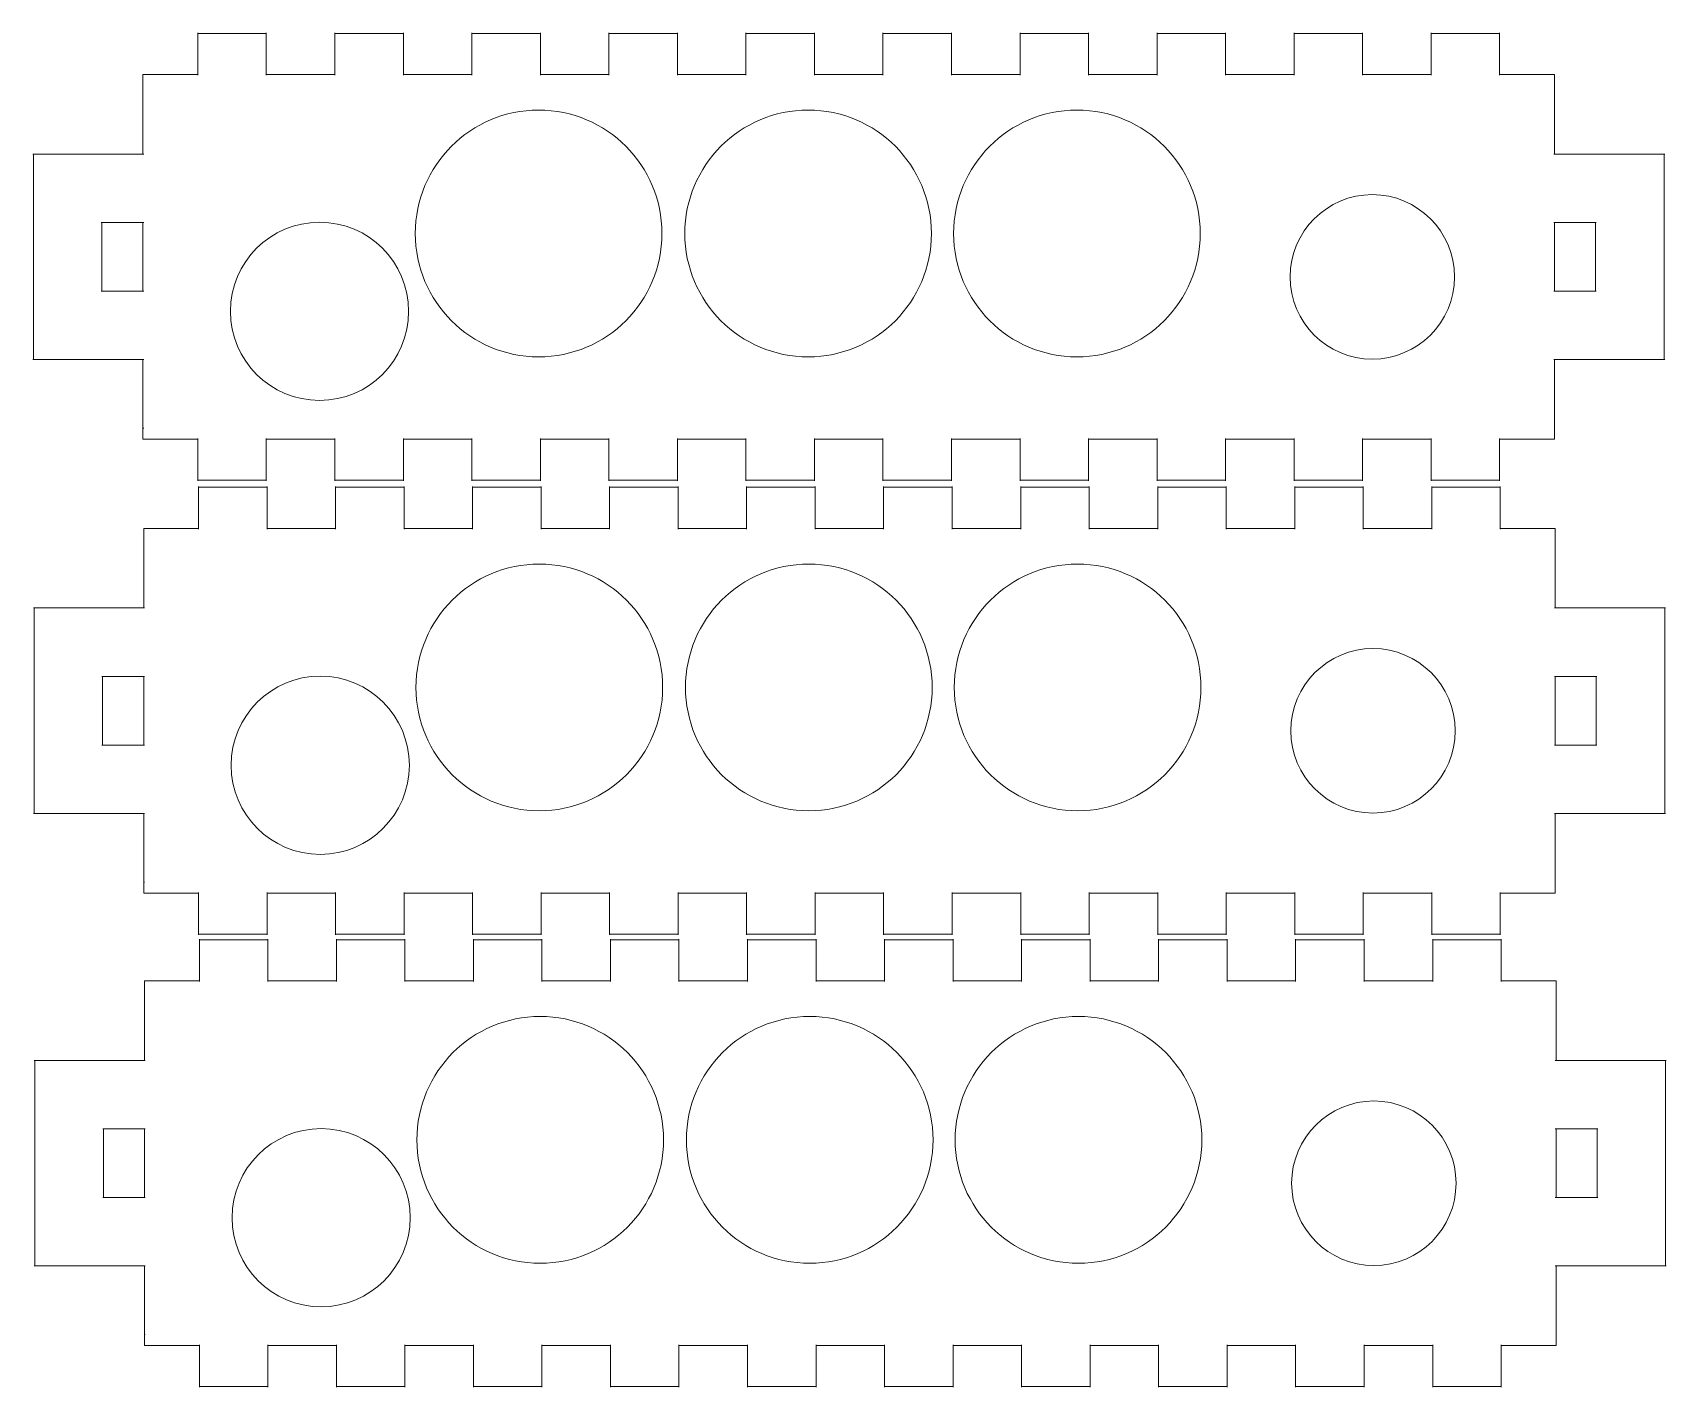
# Model space of a CAD drawing. Header units: centimetres. Extents: x -17.7 to 16.6, y -13.2 to 13.3.
# Drawn here: x -5.64 to 6.28, y 3.4 to 13.28 of the extents above; entities that cross this region are included whole.
import ezdxf

# ---------------------------------------------------------------- set-up
doc = ezdxf.new("R2010")
doc.units = ezdxf.units.CM
doc.header["$MEASUREMENT"] = 0
doc.layers.add('Layer 1', color=7, linetype='Continuous')

msp = doc.modelspace()

# ---------------------------------------------------------------- linework, layer by layer
at = {"layer": 'Layer 1', "lineweight": 9}
for centre in [(-1.94589, 11.81827), (0.02085, 11.81827), (1.98231, 11.81827), (-1.94089, 8.50694), (0.02585, 8.50694), (1.98731, 8.50694), (-1.93454, 5.20666), (0.0322, 5.20666), (1.99366, 5.20666)]:
    msp.add_ellipse(centre, major_axis=(0, 0.9), ratio=1, dxfattribs=at)
for points in [[(-4.43308, 13.28308), (-4.43308, 13.28308), (-4.43308, 12.97308), (-4.43308, 12.97308)], [(-4.43308, 13.27808), (-4.43308, 13.27808), (-3.93308, 13.27808), (-3.93308, 13.27808)], [(-3.93308, 13.28308), (-3.93308, 13.28308), (-3.93308, 12.97308), (-3.93308, 12.97308)], [(-3.43308, 13.28308), (-3.43308, 13.28308), (-3.43308, 12.97308), (-3.43308, 12.97308)], [(-3.43308, 13.27808), (-3.43308, 13.27808), (-2.93308, 13.27808), (-2.93308, 13.27808)], [(-2.93308, 13.28308), (-2.93308, 13.28308), (-2.93308, 12.97308), (-2.93308, 12.97308)], [(-2.43308, 13.28308), (-2.43308, 13.28308), (-2.43308, 12.97308), (-2.43308, 12.97308)], [(-2.43308, 13.27808), (-2.43308, 13.27808), (-1.93308, 13.27808), (-1.93308, 13.27808)], [(-1.93308, 13.28308), (-1.93308, 13.28308), (-1.93308, 12.97308), (-1.93308, 12.97308)], [(-1.43308, 13.28308), (-1.43308, 13.28308), (-1.43308, 12.97308), (-1.43308, 12.97308)], [(-1.43308, 13.27808), (-1.43308, 13.27808), (-0.93308, 13.27808), (-0.93308, 13.27808)], [(-0.93308, 13.28308), (-0.93308, 13.28308), (-0.93308, 12.97308), (-0.93308, 12.97308)], [(-0.43308, 13.28308), (-0.43308, 13.28308), (-0.43308, 12.97308), (-0.43308, 12.97308)], [(-0.43308, 13.27808), (-0.43308, 13.27808), (0.06692, 13.27808), (0.06692, 13.27808)], [(0.06692, 13.28308), (0.06692, 13.28308), (0.06692, 12.97308), (0.06692, 12.97308)], [(0.56692, 13.28308), (0.56692, 13.28308), (0.56692, 12.97308), (0.56692, 12.97308)], [(0.56692, 13.27808), (0.56692, 13.27808), (1.06692, 13.27808), (1.06692, 13.27808)], [(1.06692, 13.28308), (1.06692, 13.28308), (1.06692, 12.97308), (1.06692, 12.97308)], [(1.56692, 13.28308), (1.56692, 13.28308), (1.56692, 12.97308), (1.56692, 12.97308)], [(1.56692, 13.27808), (1.56692, 13.27808), (2.06692, 13.27808), (2.06692, 13.27808)], [(2.06692, 13.28308), (2.06692, 13.28308), (2.06692, 12.97308), (2.06692, 12.97308)], [(2.56692, 13.28308), (2.56692, 13.28308), (2.56692, 12.97308), (2.56692, 12.97308)], [(2.56692, 13.27808), (2.56692, 13.27808), (3.06692, 13.27808), (3.06692, 13.27808)], [(3.06692, 13.28308), (3.06692, 13.28308), (3.06692, 12.97308), (3.06692, 12.97308)], [(3.56692, 13.28308), (3.56692, 13.28308), (3.56692, 12.97308), (3.56692, 12.97308)], [(3.56692, 13.27808), (3.56692, 13.27808), (4.06692, 13.27808), (4.06692, 13.27808)], [(4.06692, 13.28308), (4.06692, 13.28308), (4.06692, 12.97308), (4.06692, 12.97308)], [(4.56692, 13.28308), (4.56692, 13.28308), (4.56692, 12.97308), (4.56692, 12.97308)], [(4.56692, 13.27808), (4.56692, 13.27808), (5.06692, 13.27808), (5.06692, 13.27808)], [(5.06692, 13.28308), (5.06692, 13.28308), (5.06692, 12.97308), (5.06692, 12.97308)], [(-3.93308, 12.97808), (-3.93308, 12.97808), (-3.43308, 12.97808), (-3.43308, 12.97808)], [(-2.93308, 12.97808), (-2.93308, 12.97808), (-2.43308, 12.97808), (-2.43308, 12.97808)], [(-1.93308, 12.97808), (-1.93308, 12.97808), (-1.43308, 12.97808), (-1.43308, 12.97808)], [(-0.93308, 12.97808), (-0.93308, 12.97808), (-0.43308, 12.97808), (-0.43308, 12.97808)], [(0.06692, 12.97808), (0.06692, 12.97808), (0.56692, 12.97808), (0.56692, 12.97808)], [(1.06692, 12.97808), (1.06692, 12.97808), (1.56692, 12.97808), (1.56692, 12.97808)], [(2.06692, 12.97808), (2.06692, 12.97808), (2.56692, 12.97808), (2.56692, 12.97808)], [(3.06692, 12.97808), (3.06692, 12.97808), (3.56692, 12.97808), (3.56692, 12.97808)], [(4.06692, 12.97808), (4.06692, 12.97808), (4.56692, 12.97808), (4.56692, 12.97808)], [(5.46192, 12.97808), (5.46192, 12.97808), (5.46692, 12.97808), (5.46692, 12.97808)], [(-5.63808, 12.39808), (-5.63808, 12.39808), (-4.82808, 12.39808), (-4.82808, 12.39808)], [(-5.63308, 12.39808), (-5.63308, 12.39808), (-5.63308, 10.89808), (-5.63308, 10.89808)], [(5.46192, 12.39808), (5.46192, 12.39808), (6.27192, 12.39808), (6.27192, 12.39808)], [(6.26692, 12.39808), (6.26692, 12.39808), (6.26692, 10.89808), (6.26692, 10.89808)], [(-5.13808, 11.89808), (-5.13808, 11.89808), (-4.82808, 11.89808), (-4.82808, 11.89808)], [(-5.13308, 11.89808), (-5.13308, 11.89808), (-5.13308, 11.39808), (-5.13308, 11.39808)], [(-4.83308, 11.39808), (-4.83308, 11.39808), (-4.83308, 11.89808), (-4.83308, 11.89808)], [(5.46192, 11.89808), (5.46192, 11.89808), (5.77192, 11.89808), (5.77192, 11.89808)], [(5.46692, 11.89808), (5.46692, 11.89808), (5.46692, 11.39808), (5.46692, 11.39808)], [(5.76692, 11.89808), (5.76692, 11.89808), (5.76692, 11.39808), (5.76692, 11.39808)], [(-5.13808, 11.39808), (-5.13808, 11.39808), (-4.82808, 11.39808), (-4.82808, 11.39808)], [(5.46192, 11.39808), (5.46192, 11.39808), (5.77192, 11.39808), (5.77192, 11.39808)], [(-5.63808, 10.89808), (-5.63808, 10.89808), (-4.82808, 10.89808), (-4.82808, 10.89808)], [(5.46192, 10.89808), (5.46192, 10.89808), (6.27192, 10.89808), (6.27192, 10.89808)], [(-4.83308, 10.39808), (-4.83308, 10.39808), (-4.82808, 10.39808), (-4.82808, 10.39808)], [(-4.43308, 10.32308), (-4.43308, 10.32308), (-4.43308, 10.01308), (-4.43308, 10.01308)], [(-3.93308, 10.32308), (-3.93308, 10.32308), (-3.93308, 10.01308), (-3.93308, 10.01308)], [(-3.43308, 10.31808), (-3.43308, 10.31808), (-3.93308, 10.31808), (-3.93308, 10.31808)], [(-3.43308, 10.32308), (-3.43308, 10.32308), (-3.43308, 10.01308), (-3.43308, 10.01308)], [(-2.93308, 10.32308), (-2.93308, 10.32308), (-2.93308, 10.01308), (-2.93308, 10.01308)], [(-2.43308, 10.31808), (-2.43308, 10.31808), (-2.93308, 10.31808), (-2.93308, 10.31808)], [(-2.43308, 10.32308), (-2.43308, 10.32308), (-2.43308, 10.01308), (-2.43308, 10.01308)], [(-1.93308, 10.32308), (-1.93308, 10.32308), (-1.93308, 10.01308), (-1.93308, 10.01308)], [(-1.43308, 10.31808), (-1.43308, 10.31808), (-1.93308, 10.31808), (-1.93308, 10.31808)], [(-1.43308, 10.32308), (-1.43308, 10.32308), (-1.43308, 10.01308), (-1.43308, 10.01308)], [(-0.93308, 10.32308), (-0.93308, 10.32308), (-0.93308, 10.01308), (-0.93308, 10.01308)], [(-0.43308, 10.31808), (-0.43308, 10.31808), (-0.93308, 10.31808), (-0.93308, 10.31808)], [(-0.43308, 10.32308), (-0.43308, 10.32308), (-0.43308, 10.01308), (-0.43308, 10.01308)], [(0.06692, 10.32308), (0.06692, 10.32308), (0.06692, 10.01308), (0.06692, 10.01308)], [(0.56692, 10.31808), (0.56692, 10.31808), (0.06692, 10.31808), (0.06692, 10.31808)], [(0.56692, 10.32308), (0.56692, 10.32308), (0.56692, 10.01308), (0.56692, 10.01308)], [(1.06692, 10.32308), (1.06692, 10.32308), (1.06692, 10.01308), (1.06692, 10.01308)], [(1.56692, 10.31808), (1.56692, 10.31808), (1.06692, 10.31808), (1.06692, 10.31808)], [(1.56692, 10.32308), (1.56692, 10.32308), (1.56692, 10.01308), (1.56692, 10.01308)], [(2.06692, 10.32308), (2.06692, 10.32308), (2.06692, 10.01308), (2.06692, 10.01308)], [(2.56692, 10.31808), (2.56692, 10.31808), (2.06692, 10.31808), (2.06692, 10.31808)], [(2.56692, 10.32308), (2.56692, 10.32308), (2.56692, 10.01308), (2.56692, 10.01308)], [(3.06692, 10.32308), (3.06692, 10.32308), (3.06692, 10.01308), (3.06692, 10.01308)], [(3.56692, 10.31808), (3.56692, 10.31808), (3.06692, 10.31808), (3.06692, 10.31808)], [(3.56692, 10.32308), (3.56692, 10.32308), (3.56692, 10.01308), (3.56692, 10.01308)], [(4.06692, 10.32308), (4.06692, 10.32308), (4.06692, 10.01308), (4.06692, 10.01308)], [(4.56692, 10.31808), (4.56692, 10.31808), (4.06692, 10.31808), (4.06692, 10.31808)], [(4.56692, 10.32308), (4.56692, 10.32308), (4.56692, 10.01308), (4.56692, 10.01308)], [(5.06692, 10.32308), (5.06692, 10.32308), (5.06692, 10.01308), (5.06692, 10.01308)], [(5.46192, 10.31808), (5.46192, 10.31808), (5.46692, 10.31808), (5.46692, 10.31808)], [(-4.43308, 10.01808), (-4.43308, 10.01808), (-3.93308, 10.01808), (-3.93308, 10.01808)], [(-3.43308, 10.01808), (-3.43308, 10.01808), (-2.93308, 10.01808), (-2.93308, 10.01808)], [(-2.43308, 10.01808), (-2.43308, 10.01808), (-1.93308, 10.01808), (-1.93308, 10.01808)], [(-1.43308, 10.01808), (-1.43308, 10.01808), (-0.93308, 10.01808), (-0.93308, 10.01808)], [(-0.43308, 10.01808), (-0.43308, 10.01808), (0.06692, 10.01808), (0.06692, 10.01808)], [(0.56692, 10.01808), (0.56692, 10.01808), (1.06692, 10.01808), (1.06692, 10.01808)], [(1.56692, 10.01808), (1.56692, 10.01808), (2.06692, 10.01808), (2.06692, 10.01808)], [(2.56692, 10.01808), (2.56692, 10.01808), (3.06692, 10.01808), (3.06692, 10.01808)], [(3.56692, 10.01808), (3.56692, 10.01808), (4.06692, 10.01808), (4.06692, 10.01808)], [(4.56692, 10.01808), (4.56692, 10.01808), (5.06692, 10.01808), (5.06692, 10.01808)], [(-4.42808, 9.97175), (-4.42808, 9.97175), (-4.42808, 9.66175), (-4.42808, 9.66175)], [(-4.42808, 9.96675), (-4.42808, 9.96675), (-3.92808, 9.96675), (-3.92808, 9.96675)], [(-3.92808, 9.97175), (-3.92808, 9.97175), (-3.92808, 9.66175), (-3.92808, 9.66175)], [(-3.42808, 9.97175), (-3.42808, 9.97175), (-3.42808, 9.66175), (-3.42808, 9.66175)], [(-3.42808, 9.96675), (-3.42808, 9.96675), (-2.92808, 9.96675), (-2.92808, 9.96675)], [(-2.92808, 9.97175), (-2.92808, 9.97175), (-2.92808, 9.66175), (-2.92808, 9.66175)], [(-2.42808, 9.97175), (-2.42808, 9.97175), (-2.42808, 9.66175), (-2.42808, 9.66175)], [(-2.42808, 9.96675), (-2.42808, 9.96675), (-1.92808, 9.96675), (-1.92808, 9.96675)], [(-1.92808, 9.97175), (-1.92808, 9.97175), (-1.92808, 9.66175), (-1.92808, 9.66175)], [(-1.42808, 9.97175), (-1.42808, 9.97175), (-1.42808, 9.66175), (-1.42808, 9.66175)], [(-1.42808, 9.96675), (-1.42808, 9.96675), (-0.92808, 9.96675), (-0.92808, 9.96675)], [(-0.92808, 9.97175), (-0.92808, 9.97175), (-0.92808, 9.66175), (-0.92808, 9.66175)], [(-0.42808, 9.97175), (-0.42808, 9.97175), (-0.42808, 9.66175), (-0.42808, 9.66175)], [(-0.42808, 9.96675), (-0.42808, 9.96675), (0.07192, 9.96675), (0.07192, 9.96675)], [(0.07192, 9.97175), (0.07192, 9.97175), (0.07192, 9.66175), (0.07192, 9.66175)], [(0.57192, 9.97175), (0.57192, 9.97175), (0.57192, 9.66175), (0.57192, 9.66175)], [(0.57192, 9.96675), (0.57192, 9.96675), (1.07192, 9.96675), (1.07192, 9.96675)], [(1.07192, 9.97175), (1.07192, 9.97175), (1.07192, 9.66175), (1.07192, 9.66175)], [(1.57192, 9.97175), (1.57192, 9.97175), (1.57192, 9.66175), (1.57192, 9.66175)], [(1.57192, 9.96675), (1.57192, 9.96675), (2.07192, 9.96675), (2.07192, 9.96675)], [(2.07192, 9.97175), (2.07192, 9.97175), (2.07192, 9.66175), (2.07192, 9.66175)], [(2.57192, 9.97175), (2.57192, 9.97175), (2.57192, 9.66175), (2.57192, 9.66175)], [(2.57192, 9.96675), (2.57192, 9.96675), (3.07192, 9.96675), (3.07192, 9.96675)], [(3.07192, 9.97175), (3.07192, 9.97175), (3.07192, 9.66175), (3.07192, 9.66175)], [(3.57192, 9.97175), (3.57192, 9.97175), (3.57192, 9.66175), (3.57192, 9.66175)], [(3.57192, 9.96675), (3.57192, 9.96675), (4.07192, 9.96675), (4.07192, 9.96675)], [(4.07192, 9.97175), (4.07192, 9.97175), (4.07192, 9.66175), (4.07192, 9.66175)], [(4.57192, 9.97175), (4.57192, 9.97175), (4.57192, 9.66175), (4.57192, 9.66175)], [(4.57192, 9.96675), (4.57192, 9.96675), (5.07192, 9.96675), (5.07192, 9.96675)], [(5.07192, 9.97175), (5.07192, 9.97175), (5.07192, 9.66175), (5.07192, 9.66175)], [(-3.92808, 9.66675), (-3.92808, 9.66675), (-3.42808, 9.66675), (-3.42808, 9.66675)], [(-2.92808, 9.66675), (-2.92808, 9.66675), (-2.42808, 9.66675), (-2.42808, 9.66675)], [(-1.92808, 9.66675), (-1.92808, 9.66675), (-1.42808, 9.66675), (-1.42808, 9.66675)], [(-0.92808, 9.66675), (-0.92808, 9.66675), (-0.42808, 9.66675), (-0.42808, 9.66675)], [(0.07192, 9.66675), (0.07192, 9.66675), (0.57192, 9.66675), (0.57192, 9.66675)], [(1.07192, 9.66675), (1.07192, 9.66675), (1.57192, 9.66675), (1.57192, 9.66675)], [(2.07192, 9.66675), (2.07192, 9.66675), (2.57192, 9.66675), (2.57192, 9.66675)], [(3.07192, 9.66675), (3.07192, 9.66675), (3.57192, 9.66675), (3.57192, 9.66675)], [(4.07192, 9.66675), (4.07192, 9.66675), (4.57192, 9.66675), (4.57192, 9.66675)], [(5.46692, 9.66675), (5.46692, 9.66675), (5.47192, 9.66675), (5.47192, 9.66675)], [(-5.63308, 9.08675), (-5.63308, 9.08675), (-4.82308, 9.08675), (-4.82308, 9.08675)], [(-5.62808, 9.08675), (-5.62808, 9.08675), (-5.62808, 7.58675), (-5.62808, 7.58675)], [(5.46692, 9.08675), (5.46692, 9.08675), (6.27692, 9.08675), (6.27692, 9.08675)], [(6.27192, 9.08675), (6.27192, 9.08675), (6.27192, 7.58675), (6.27192, 7.58675)], [(-5.13308, 8.58675), (-5.13308, 8.58675), (-4.82308, 8.58675), (-4.82308, 8.58675)], [(-5.12808, 8.58675), (-5.12808, 8.58675), (-5.12808, 8.08675), (-5.12808, 8.08675)], [(-4.82808, 8.08675), (-4.82808, 8.08675), (-4.82808, 8.58675), (-4.82808, 8.58675)], [(5.46692, 8.58675), (5.46692, 8.58675), (5.77692, 8.58675), (5.77692, 8.58675)], [(5.47192, 8.58675), (5.47192, 8.58675), (5.47192, 8.08675), (5.47192, 8.08675)], [(5.77192, 8.58675), (5.77192, 8.58675), (5.77192, 8.08675), (5.77192, 8.08675)], [(-5.13308, 8.08675), (-5.13308, 8.08675), (-4.82308, 8.08675), (-4.82308, 8.08675)], [(5.46692, 8.08675), (5.46692, 8.08675), (5.77692, 8.08675), (5.77692, 8.08675)], [(-5.63308, 7.58675), (-5.63308, 7.58675), (-4.82308, 7.58675), (-4.82308, 7.58675)], [(5.46692, 7.58675), (5.46692, 7.58675), (6.27692, 7.58675), (6.27692, 7.58675)], [(-4.82808, 7.08675), (-4.82808, 7.08675), (-4.82308, 7.08675), (-4.82308, 7.08675)], [(-4.42808, 7.01175), (-4.42808, 7.01175), (-4.42808, 6.70175), (-4.42808, 6.70175)], [(-3.92808, 7.01175), (-3.92808, 7.01175), (-3.92808, 6.70175), (-3.92808, 6.70175)], [(-3.42808, 7.00675), (-3.42808, 7.00675), (-3.92808, 7.00675), (-3.92808, 7.00675)], [(-3.42808, 7.01175), (-3.42808, 7.01175), (-3.42808, 6.70175), (-3.42808, 6.70175)], [(-2.92808, 7.01175), (-2.92808, 7.01175), (-2.92808, 6.70175), (-2.92808, 6.70175)], [(-2.42808, 7.00675), (-2.42808, 7.00675), (-2.92808, 7.00675), (-2.92808, 7.00675)], [(-2.42808, 7.01175), (-2.42808, 7.01175), (-2.42808, 6.70175), (-2.42808, 6.70175)], [(-1.92808, 7.01175), (-1.92808, 7.01175), (-1.92808, 6.70175), (-1.92808, 6.70175)], [(-1.42808, 7.00675), (-1.42808, 7.00675), (-1.92808, 7.00675), (-1.92808, 7.00675)], [(-1.42808, 7.01175), (-1.42808, 7.01175), (-1.42808, 6.70175), (-1.42808, 6.70175)], [(-0.92808, 7.01175), (-0.92808, 7.01175), (-0.92808, 6.70175), (-0.92808, 6.70175)], [(-0.42808, 7.00675), (-0.42808, 7.00675), (-0.92808, 7.00675), (-0.92808, 7.00675)], [(-0.42808, 7.01175), (-0.42808, 7.01175), (-0.42808, 6.70175), (-0.42808, 6.70175)], [(0.07192, 7.01175), (0.07192, 7.01175), (0.07192, 6.70175), (0.07192, 6.70175)], [(0.57192, 7.00675), (0.57192, 7.00675), (0.07192, 7.00675), (0.07192, 7.00675)], [(0.57192, 7.01175), (0.57192, 7.01175), (0.57192, 6.70175), (0.57192, 6.70175)], [(1.07192, 7.01175), (1.07192, 7.01175), (1.07192, 6.70175), (1.07192, 6.70175)], [(1.57192, 7.00675), (1.57192, 7.00675), (1.07192, 7.00675), (1.07192, 7.00675)], [(1.57192, 7.01175), (1.57192, 7.01175), (1.57192, 6.70175), (1.57192, 6.70175)], [(2.07192, 7.01175), (2.07192, 7.01175), (2.07192, 6.70175), (2.07192, 6.70175)], [(2.57192, 7.00675), (2.57192, 7.00675), (2.07192, 7.00675), (2.07192, 7.00675)], [(2.57192, 7.01175), (2.57192, 7.01175), (2.57192, 6.70175), (2.57192, 6.70175)], [(3.07192, 7.01175), (3.07192, 7.01175), (3.07192, 6.70175), (3.07192, 6.70175)], [(3.57192, 7.00675), (3.57192, 7.00675), (3.07192, 7.00675), (3.07192, 7.00675)], [(3.57192, 7.01175), (3.57192, 7.01175), (3.57192, 6.70175), (3.57192, 6.70175)], [(4.07192, 7.01175), (4.07192, 7.01175), (4.07192, 6.70175), (4.07192, 6.70175)], [(4.57192, 7.00675), (4.57192, 7.00675), (4.07192, 7.00675), (4.07192, 7.00675)], [(4.57192, 7.01175), (4.57192, 7.01175), (4.57192, 6.70175), (4.57192, 6.70175)], [(5.07192, 7.01175), (5.07192, 7.01175), (5.07192, 6.70175), (5.07192, 6.70175)], [(5.46692, 7.00675), (5.46692, 7.00675), (5.47192, 7.00675), (5.47192, 7.00675)], [(-4.42808, 6.70675), (-4.42808, 6.70675), (-3.92808, 6.70675), (-3.92808, 6.70675)], [(-3.42808, 6.70675), (-3.42808, 6.70675), (-2.92808, 6.70675), (-2.92808, 6.70675)], [(-2.42808, 6.70675), (-2.42808, 6.70675), (-1.92808, 6.70675), (-1.92808, 6.70675)], [(-1.42808, 6.70675), (-1.42808, 6.70675), (-0.92808, 6.70675), (-0.92808, 6.70675)], [(-0.42808, 6.70675), (-0.42808, 6.70675), (0.07192, 6.70675), (0.07192, 6.70675)], [(0.57192, 6.70675), (0.57192, 6.70675), (1.07192, 6.70675), (1.07192, 6.70675)], [(1.57192, 6.70675), (1.57192, 6.70675), (2.07192, 6.70675), (2.07192, 6.70675)], [(2.57192, 6.70675), (2.57192, 6.70675), (3.07192, 6.70675), (3.07192, 6.70675)], [(3.57192, 6.70675), (3.57192, 6.70675), (4.07192, 6.70675), (4.07192, 6.70675)], [(4.57192, 6.70675), (4.57192, 6.70675), (5.07192, 6.70675), (5.07192, 6.70675)], [(-4.42173, 6.67147), (-4.42173, 6.67147), (-4.42173, 6.36147), (-4.42173, 6.36147)], [(-4.42173, 6.66647), (-4.42173, 6.66647), (-3.92173, 6.66647), (-3.92173, 6.66647)], [(-3.92173, 6.67147), (-3.92173, 6.67147), (-3.92173, 6.36147), (-3.92173, 6.36147)], [(-3.42173, 6.67147), (-3.42173, 6.67147), (-3.42173, 6.36147), (-3.42173, 6.36147)], [(-3.42173, 6.66647), (-3.42173, 6.66647), (-2.92173, 6.66647), (-2.92173, 6.66647)], [(-2.92173, 6.67147), (-2.92173, 6.67147), (-2.92173, 6.36147), (-2.92173, 6.36147)], [(-2.42173, 6.67147), (-2.42173, 6.67147), (-2.42173, 6.36147), (-2.42173, 6.36147)], [(-2.42173, 6.66647), (-2.42173, 6.66647), (-1.92173, 6.66647), (-1.92173, 6.66647)], [(-1.92173, 6.67147), (-1.92173, 6.67147), (-1.92173, 6.36147), (-1.92173, 6.36147)], [(-1.42173, 6.67147), (-1.42173, 6.67147), (-1.42173, 6.36147), (-1.42173, 6.36147)], [(-1.42173, 6.66647), (-1.42173, 6.66647), (-0.92173, 6.66647), (-0.92173, 6.66647)], [(-0.92173, 6.67147), (-0.92173, 6.67147), (-0.92173, 6.36147), (-0.92173, 6.36147)], [(-0.42173, 6.67147), (-0.42173, 6.67147), (-0.42173, 6.36147), (-0.42173, 6.36147)], [(-0.42173, 6.66647), (-0.42173, 6.66647), (0.07827, 6.66647), (0.07827, 6.66647)], [(0.07827, 6.67147), (0.07827, 6.67147), (0.07827, 6.36147), (0.07827, 6.36147)], [(0.57827, 6.67147), (0.57827, 6.67147), (0.57827, 6.36147), (0.57827, 6.36147)], [(0.57827, 6.66647), (0.57827, 6.66647), (1.07827, 6.66647), (1.07827, 6.66647)], [(1.07827, 6.67147), (1.07827, 6.67147), (1.07827, 6.36147), (1.07827, 6.36147)], [(1.57827, 6.67147), (1.57827, 6.67147), (1.57827, 6.36147), (1.57827, 6.36147)], [(1.57827, 6.66647), (1.57827, 6.66647), (2.07827, 6.66647), (2.07827, 6.66647)], [(2.07827, 6.67147), (2.07827, 6.67147), (2.07827, 6.36147), (2.07827, 6.36147)], [(2.57827, 6.67147), (2.57827, 6.67147), (2.57827, 6.36147), (2.57827, 6.36147)], [(2.57827, 6.66647), (2.57827, 6.66647), (3.07827, 6.66647), (3.07827, 6.66647)], [(3.07827, 6.67147), (3.07827, 6.67147), (3.07827, 6.36147), (3.07827, 6.36147)], [(3.57827, 6.67147), (3.57827, 6.67147), (3.57827, 6.36147), (3.57827, 6.36147)], [(3.57827, 6.66647), (3.57827, 6.66647), (4.07827, 6.66647), (4.07827, 6.66647)], [(4.07827, 6.67147), (4.07827, 6.67147), (4.07827, 6.36147), (4.07827, 6.36147)], [(4.57827, 6.67147), (4.57827, 6.67147), (4.57827, 6.36147), (4.57827, 6.36147)], [(4.57827, 6.66647), (4.57827, 6.66647), (5.07827, 6.66647), (5.07827, 6.66647)], [(5.07827, 6.67147), (5.07827, 6.67147), (5.07827, 6.36147), (5.07827, 6.36147)], [(-3.92173, 6.36647), (-3.92173, 6.36647), (-3.42173, 6.36647), (-3.42173, 6.36647)], [(-2.92173, 6.36647), (-2.92173, 6.36647), (-2.42173, 6.36647), (-2.42173, 6.36647)], [(-1.92173, 6.36647), (-1.92173, 6.36647), (-1.42173, 6.36647), (-1.42173, 6.36647)], [(-0.92173, 6.36647), (-0.92173, 6.36647), (-0.42173, 6.36647), (-0.42173, 6.36647)], [(0.07827, 6.36647), (0.07827, 6.36647), (0.57827, 6.36647), (0.57827, 6.36647)], [(1.07827, 6.36647), (1.07827, 6.36647), (1.57827, 6.36647), (1.57827, 6.36647)], [(2.07827, 6.36647), (2.07827, 6.36647), (2.57827, 6.36647), (2.57827, 6.36647)], [(3.07827, 6.36647), (3.07827, 6.36647), (3.57827, 6.36647), (3.57827, 6.36647)], [(4.07827, 6.36647), (4.07827, 6.36647), (4.57827, 6.36647), (4.57827, 6.36647)], [(5.47327, 6.36647), (5.47327, 6.36647), (5.47827, 6.36647), (5.47827, 6.36647)], [(-5.62673, 5.78647), (-5.62673, 5.78647), (-4.81673, 5.78647), (-4.81673, 5.78647)], [(-5.62173, 5.78647), (-5.62173, 5.78647), (-5.62173, 4.28647), (-5.62173, 4.28647)], [(5.47327, 5.78647), (5.47327, 5.78647), (6.28327, 5.78647), (6.28327, 5.78647)], [(6.27827, 5.78647), (6.27827, 5.78647), (6.27827, 4.28647), (6.27827, 4.28647)], [(-5.12673, 5.28647), (-5.12673, 5.28647), (-4.81673, 5.28647), (-4.81673, 5.28647)], [(-5.12173, 5.28647), (-5.12173, 5.28647), (-5.12173, 4.78647), (-5.12173, 4.78647)], [(-4.82173, 4.78647), (-4.82173, 4.78647), (-4.82173, 5.28647), (-4.82173, 5.28647)], [(5.47327, 5.28647), (5.47327, 5.28647), (5.78327, 5.28647), (5.78327, 5.28647)], [(5.47827, 5.28647), (5.47827, 5.28647), (5.47827, 4.78647), (5.47827, 4.78647)], [(5.77827, 5.28647), (5.77827, 5.28647), (5.77827, 4.78647), (5.77827, 4.78647)], [(-5.12673, 4.78647), (-5.12673, 4.78647), (-4.81673, 4.78647), (-4.81673, 4.78647)], [(5.47327, 4.78647), (5.47327, 4.78647), (5.78327, 4.78647), (5.78327, 4.78647)], [(-5.62673, 4.28647), (-5.62673, 4.28647), (-4.81673, 4.28647), (-4.81673, 4.28647)], [(5.47327, 4.28647), (5.47327, 4.28647), (6.28327, 4.28647), (6.28327, 4.28647)], [(-4.82173, 3.78647), (-4.82173, 3.78647), (-4.81673, 3.78647), (-4.81673, 3.78647)], [(-4.42173, 3.71147), (-4.42173, 3.71147), (-4.42173, 3.40147), (-4.42173, 3.40147)], [(-3.92173, 3.71147), (-3.92173, 3.71147), (-3.92173, 3.40147), (-3.92173, 3.40147)], [(-3.42173, 3.70647), (-3.42173, 3.70647), (-3.92173, 3.70647), (-3.92173, 3.70647)], [(-3.42173, 3.71147), (-3.42173, 3.71147), (-3.42173, 3.40147), (-3.42173, 3.40147)], [(-2.92173, 3.71147), (-2.92173, 3.71147), (-2.92173, 3.40147), (-2.92173, 3.40147)], [(-2.42173, 3.70647), (-2.42173, 3.70647), (-2.92173, 3.70647), (-2.92173, 3.70647)], [(-2.42173, 3.71147), (-2.42173, 3.71147), (-2.42173, 3.40147), (-2.42173, 3.40147)], [(-1.92173, 3.71147), (-1.92173, 3.71147), (-1.92173, 3.40147), (-1.92173, 3.40147)], [(-1.42173, 3.70647), (-1.42173, 3.70647), (-1.92173, 3.70647), (-1.92173, 3.70647)], [(-1.42173, 3.71147), (-1.42173, 3.71147), (-1.42173, 3.40147), (-1.42173, 3.40147)], [(-0.92173, 3.71147), (-0.92173, 3.71147), (-0.92173, 3.40147), (-0.92173, 3.40147)], [(-0.42173, 3.70647), (-0.42173, 3.70647), (-0.92173, 3.70647), (-0.92173, 3.70647)], [(-0.42173, 3.71147), (-0.42173, 3.71147), (-0.42173, 3.40147), (-0.42173, 3.40147)], [(0.07827, 3.71147), (0.07827, 3.71147), (0.07827, 3.40147), (0.07827, 3.40147)], [(0.57827, 3.70647), (0.57827, 3.70647), (0.07827, 3.70647), (0.07827, 3.70647)], [(0.57827, 3.71147), (0.57827, 3.71147), (0.57827, 3.40147), (0.57827, 3.40147)], [(1.07827, 3.71147), (1.07827, 3.71147), (1.07827, 3.40147), (1.07827, 3.40147)], [(1.57827, 3.70647), (1.57827, 3.70647), (1.07827, 3.70647), (1.07827, 3.70647)], [(1.57827, 3.71147), (1.57827, 3.71147), (1.57827, 3.40147), (1.57827, 3.40147)], [(2.07827, 3.71147), (2.07827, 3.71147), (2.07827, 3.40147), (2.07827, 3.40147)], [(2.57827, 3.70647), (2.57827, 3.70647), (2.07827, 3.70647), (2.07827, 3.70647)], [(2.57827, 3.71147), (2.57827, 3.71147), (2.57827, 3.40147), (2.57827, 3.40147)], [(3.07827, 3.71147), (3.07827, 3.71147), (3.07827, 3.40147), (3.07827, 3.40147)], [(3.57827, 3.70647), (3.57827, 3.70647), (3.07827, 3.70647), (3.07827, 3.70647)], [(3.57827, 3.71147), (3.57827, 3.71147), (3.57827, 3.40147), (3.57827, 3.40147)], [(4.07827, 3.71147), (4.07827, 3.71147), (4.07827, 3.40147), (4.07827, 3.40147)], [(4.57827, 3.70647), (4.57827, 3.70647), (4.07827, 3.70647), (4.07827, 3.70647)], [(4.57827, 3.71147), (4.57827, 3.71147), (4.57827, 3.40147), (4.57827, 3.40147)], [(5.07827, 3.71147), (5.07827, 3.71147), (5.07827, 3.40147), (5.07827, 3.40147)], [(5.47327, 3.70647), (5.47327, 3.70647), (5.47827, 3.70647), (5.47827, 3.70647)], [(-4.42173, 3.40647), (-4.42173, 3.40647), (-3.92173, 3.40647), (-3.92173, 3.40647)], [(-3.42173, 3.40647), (-3.42173, 3.40647), (-2.92173, 3.40647), (-2.92173, 3.40647)], [(-2.42173, 3.40647), (-2.42173, 3.40647), (-1.92173, 3.40647), (-1.92173, 3.40647)], [(-1.42173, 3.40647), (-1.42173, 3.40647), (-0.92173, 3.40647), (-0.92173, 3.40647)], [(-0.42173, 3.40647), (-0.42173, 3.40647), (0.07827, 3.40647), (0.07827, 3.40647)], [(0.57827, 3.40647), (0.57827, 3.40647), (1.07827, 3.40647), (1.07827, 3.40647)], [(1.57827, 3.40647), (1.57827, 3.40647), (2.07827, 3.40647), (2.07827, 3.40647)], [(2.57827, 3.40647), (2.57827, 3.40647), (3.07827, 3.40647), (3.07827, 3.40647)], [(3.57827, 3.40647), (3.57827, 3.40647), (4.07827, 3.40647), (4.07827, 3.40647)], [(4.57827, 3.40647), (4.57827, 3.40647), (5.07827, 3.40647), (5.07827, 3.40647)]]:
    msp.add_open_spline(points, degree=3, dxfattribs=at)
for points, knots in [([(-4.83308, 12.39808), (-4.83308, 12.39808), (-4.83308, 12.97808), (-4.83308, 12.97808), (-4.83308, 12.97808), (-4.83308, 12.97808), (-4.43308, 12.97808), (-4.43308, 12.97808)], [0, 0, 0, 0, 0.33333333, 0.33333333, 0.33333333, 0.33333333, 1, 1, 1, 1]), ([(5.06692, 12.97808), (5.06692, 12.97808), (5.46692, 12.97808), (5.46692, 12.97808), (5.46692, 12.97808), (5.46692, 12.97808), (5.46692, 12.39808), (5.46692, 12.39808)], [0, 0, 0, 0, 0.33333333, 0.33333333, 0.33333333, 0.33333333, 1, 1, 1, 1]), ([(4.1377, 12.10177), (4.46907, 12.10177), (4.7377, 11.83314), (4.7377, 11.50177), (4.7377, 11.50177), (4.7377, 11.1704), (4.46907, 10.90177), (4.1377, 10.90177), (4.1377, 10.90177), (3.80633, 10.90177), (3.5377, 11.1704), (3.5377, 11.50177), (3.5377, 11.50177), (3.5377, 11.83314), (3.80633, 12.10177), (4.1377, 12.10177)], [0, 0, 0, 0, 0.2, 0.2, 0.2, 0.2, 0.4, 0.4, 0.4, 0.4, 0.6, 0.6, 0.6, 0.6, 1, 1, 1, 1]), ([(-3.54445, 11.90038), (-3.18546, 11.90038), (-2.89445, 11.60936), (-2.89445, 11.25038), (-2.89445, 11.25038), (-2.89445, 10.8914), (-3.18546, 10.60038), (-3.54445, 10.60038), (-3.54445, 10.60038), (-3.90344, 10.60038), (-4.19445, 10.8914), (-4.19445, 11.25038), (-4.19445, 11.25038), (-4.19445, 11.60936), (-3.90344, 11.90038), (-3.54445, 11.90038)], [0, 0, 0, 0, 0.2, 0.2, 0.2, 0.2, 0.4, 0.4, 0.4, 0.4, 0.6, 0.6, 0.6, 0.6, 1, 1, 1, 1]), ([(-4.43308, 10.31808), (-4.43308, 10.31808), (-4.83308, 10.31808), (-4.83308, 10.31808), (-4.83308, 10.31808), (-4.83308, 10.31808), (-4.83308, 10.89808), (-4.83308, 10.89808)], [0, 0, 0, 0, 0.33333333, 0.33333333, 0.33333333, 0.33333333, 1, 1, 1, 1]), ([(5.46692, 10.89808), (5.46692, 10.89808), (5.46692, 10.31808), (5.46692, 10.31808), (5.46692, 10.31808), (5.46692, 10.31808), (5.06692, 10.31808), (5.06692, 10.31808)], [0, 0, 0, 0, 0.33333333, 0.33333333, 0.33333333, 0.33333333, 1, 1, 1, 1]), ([(-4.82808, 9.08675), (-4.82808, 9.08675), (-4.82808, 9.66675), (-4.82808, 9.66675), (-4.82808, 9.66675), (-4.82808, 9.66675), (-4.42808, 9.66675), (-4.42808, 9.66675)], [0, 0, 0, 0, 0.33333333, 0.33333333, 0.33333333, 0.33333333, 1, 1, 1, 1]), ([(5.07192, 9.66675), (5.07192, 9.66675), (5.47192, 9.66675), (5.47192, 9.66675), (5.47192, 9.66675), (5.47192, 9.66675), (5.47192, 9.08675), (5.47192, 9.08675)], [0, 0, 0, 0, 0.33333333, 0.33333333, 0.33333333, 0.33333333, 1, 1, 1, 1]), ([(4.1427, 8.79044), (4.47407, 8.79044), (4.7427, 8.52181), (4.7427, 8.19044), (4.7427, 8.19044), (4.7427, 7.85907), (4.47407, 7.59044), (4.1427, 7.59044), (4.1427, 7.59044), (3.81133, 7.59044), (3.5427, 7.85907), (3.5427, 8.19044), (3.5427, 8.19044), (3.5427, 8.52181), (3.81133, 8.79044), (4.1427, 8.79044)], [0, 0, 0, 0, 0.2, 0.2, 0.2, 0.2, 0.4, 0.4, 0.4, 0.4, 0.6, 0.6, 0.6, 0.6, 1, 1, 1, 1]), ([(-3.53945, 8.58905), (-3.18046, 8.58905), (-2.88945, 8.29803), (-2.88945, 7.93905), (-2.88945, 7.93905), (-2.88945, 7.58007), (-3.18046, 7.28905), (-3.53945, 7.28905), (-3.53945, 7.28905), (-3.89844, 7.28905), (-4.18945, 7.58007), (-4.18945, 7.93905), (-4.18945, 7.93905), (-4.18945, 8.29803), (-3.89844, 8.58905), (-3.53945, 8.58905)], [0, 0, 0, 0, 0.2, 0.2, 0.2, 0.2, 0.4, 0.4, 0.4, 0.4, 0.6, 0.6, 0.6, 0.6, 1, 1, 1, 1]), ([(-4.42808, 7.00675), (-4.42808, 7.00675), (-4.82808, 7.00675), (-4.82808, 7.00675), (-4.82808, 7.00675), (-4.82808, 7.00675), (-4.82808, 7.58675), (-4.82808, 7.58675)], [0, 0, 0, 0, 0.33333333, 0.33333333, 0.33333333, 0.33333333, 1, 1, 1, 1]), ([(5.47192, 7.58675), (5.47192, 7.58675), (5.47192, 7.00675), (5.47192, 7.00675), (5.47192, 7.00675), (5.47192, 7.00675), (5.07192, 7.00675), (5.07192, 7.00675)], [0, 0, 0, 0, 0.33333333, 0.33333333, 0.33333333, 0.33333333, 1, 1, 1, 1]), ([(-4.82173, 5.78647), (-4.82173, 5.78647), (-4.82173, 6.36647), (-4.82173, 6.36647), (-4.82173, 6.36647), (-4.82173, 6.36647), (-4.42173, 6.36647), (-4.42173, 6.36647)], [0, 0, 0, 0, 0.33333333, 0.33333333, 0.33333333, 0.33333333, 1, 1, 1, 1]), ([(5.07827, 6.36647), (5.07827, 6.36647), (5.47827, 6.36647), (5.47827, 6.36647), (5.47827, 6.36647), (5.47827, 6.36647), (5.47827, 5.78647), (5.47827, 5.78647)], [0, 0, 0, 0, 0.33333333, 0.33333333, 0.33333333, 0.33333333, 1, 1, 1, 1]), ([(4.14905, 5.49016), (4.48042, 5.49016), (4.74905, 5.22153), (4.74905, 4.89016), (4.74905, 4.89016), (4.74905, 4.55879), (4.48042, 4.29016), (4.14905, 4.29016), (4.14905, 4.29016), (3.81768, 4.29016), (3.54905, 4.55879), (3.54905, 4.89016), (3.54905, 4.89016), (3.54905, 5.22153), (3.81768, 5.49016), (4.14905, 5.49016)], [0, 0, 0, 0, 0.2, 0.2, 0.2, 0.2, 0.4, 0.4, 0.4, 0.4, 0.6, 0.6, 0.6, 0.6, 1, 1, 1, 1]), ([(-3.5331, 5.28877), (-3.17411, 5.28877), (-2.8831, 4.99775), (-2.8831, 4.63877), (-2.8831, 4.63877), (-2.8831, 4.27979), (-3.17411, 3.98877), (-3.5331, 3.98877), (-3.5331, 3.98877), (-3.89209, 3.98877), (-4.1831, 4.27979), (-4.1831, 4.63877), (-4.1831, 4.63877), (-4.1831, 4.99775), (-3.89209, 5.28877), (-3.5331, 5.28877)], [0, 0, 0, 0, 0.2, 0.2, 0.2, 0.2, 0.4, 0.4, 0.4, 0.4, 0.6, 0.6, 0.6, 0.6, 1, 1, 1, 1]), ([(-4.42173, 3.70647), (-4.42173, 3.70647), (-4.82173, 3.70647), (-4.82173, 3.70647), (-4.82173, 3.70647), (-4.82173, 3.70647), (-4.82173, 4.28647), (-4.82173, 4.28647)], [0, 0, 0, 0, 0.33333333, 0.33333333, 0.33333333, 0.33333333, 1, 1, 1, 1]), ([(5.47827, 4.28647), (5.47827, 4.28647), (5.47827, 3.70647), (5.47827, 3.70647), (5.47827, 3.70647), (5.47827, 3.70647), (5.07827, 3.70647), (5.07827, 3.70647)], [0, 0, 0, 0, 0.33333333, 0.33333333, 0.33333333, 0.33333333, 1, 1, 1, 1])]:
    msp.add_open_spline(points, degree=3, knots=knots, dxfattribs=at)

doc.saveas('drawing.dxf')
